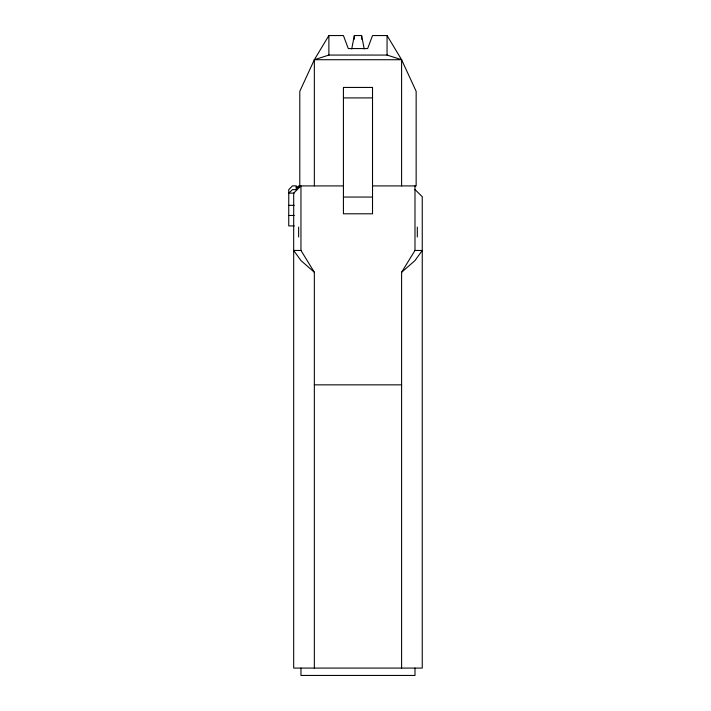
<?xml version="1.0" encoding="UTF-8"?>
<svg xmlns="http://www.w3.org/2000/svg" width="711" height="711" viewBox="0 0 711 711"><rect width="100%" height="100%" fill="white"/><g stroke="black" fill="none" stroke-linecap="round" stroke-linejoin="round"><path stroke-width="1.07" d="M351.714 48.997L354.336 35.55L361.606 35.55L364.236 48.997M372.52 185.918L416.148 185.918L416.148 91.328L401.599 59.724L387.06 35.55L372.52 35.55L367.667 48.561L348.274 48.561L343.431 35.55L328.882 35.55L314.342 59.724L299.793 91.328L299.793 185.918M401.599 668.082L401.599 272.269L414.984 250.459L414.984 185.918M296.158 189.517L298.638 185.918L343.431 185.918M401.599 272.269L414.984 260.573L422.254 250.459L414.984 250.459M314.342 185.918L314.342 59.724L328.882 55.067L387.06 55.067L401.599 59.724L401.599 185.918M314.342 59.724L401.599 59.724M343.431 97.905L372.52 97.905M296.016 187.082L298.78 187.082M296.309 189.633L292.523 189.633L288.746 193.125L294.15 193.125M343.431 197.063L372.52 197.063M288.746 205.337L294.238 205.337M288.746 215.469L294.238 215.469M294.274 225.911L288.746 225.911L288.746 189.633L292.523 185.847L296.309 185.847L296.309 190.006M314.342 272.269L300.957 250.459L293.687 250.459L300.957 260.573L314.342 272.269L314.342 668.082M314.342 384.847L401.599 384.847M414.984 189.517L422.254 196.725L422.254 668.082L293.687 668.082L293.687 193.125L300.957 185.918L300.957 250.459M417.313 227.085L417.313 236.976M414.984 668.082L414.984 675.45L300.957 675.45L300.957 668.082M387.06 35.55L387.06 55.067M361.606 35.55L361.606 39.185M354.336 35.55L354.336 39.185M328.882 35.55L328.882 55.067M298.638 227.085L298.638 236.976M372.52 87.435L343.431 87.435L343.431 213.798L372.52 213.798L372.52 87.435"/></g></svg>
